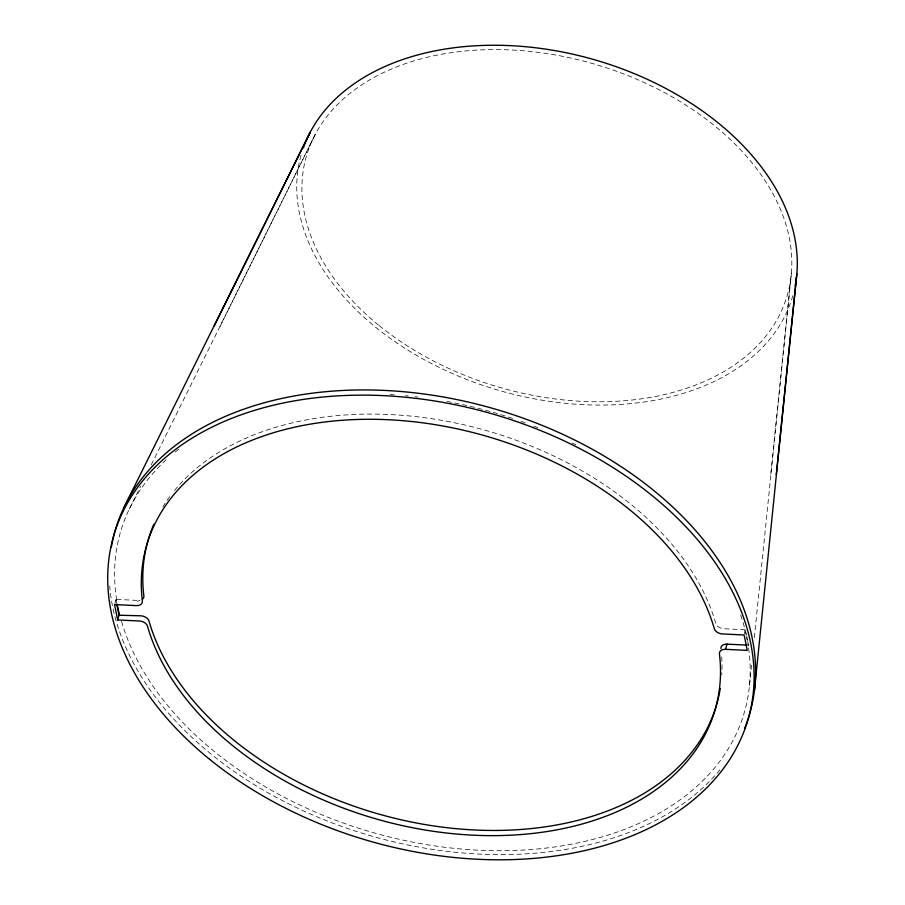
<?xml version="1.0" encoding="UTF-8"?>
<svg xmlns="http://www.w3.org/2000/svg" width="905" height="905" viewBox="0 0 905 905"><rect width="100%" height="100%" fill="white"/><g stroke="black" fill="none" stroke-linecap="round" stroke-linejoin="round"><path stroke-width="0.68" stroke-dasharray="4.53 3.39" d="M749.487 685.39L751.761 662.958M754.329 637.708L790.97 277.224M770.8 474.197L791.389 273.197M746.003 634.631L745.03 629.767A324.691 218.524 16.1 0 0 740.222 613.613M747.734 641.34L748.627 645.65L748.164 645.152A324.691 218.524 16.1 0 1 482.557 850.383A324.691 218.524 16.1 0 1 121.202 620.163M114.878 603.386L115.908 599.834L116.869 602.798M744.464 633.805L744.973 630.287M116.394 599.913L116.632 599.404A324.691 218.524 16.1 0 1 168.013 458.168M129.313 509.04L140.592 486.302M151.259 464.831L315.166 134.573L219.112 328.413M137.526 601.361L139.947 600.309M116.632 599.404L137.798 600.422A7.308 4.921 16.1 0 0 140.241 600.207M745.03 629.767L723.864 628.749A7.308 4.921 16.1 0 1 715.821 623.579A295.901 199.145 16.1 0 0 470.532 426.379A295.901 199.145 16.1 0 0 174.337 490.657M746.625 637.505L747.191 640.378M746.614 635.808L747.541 640.378M745.924 632.437L746.365 634.597M115.908 599.834L116.541 602.979M747.802 643.749L748.107 645.672M719.871 769.804A330.223 222.245 16.1 0 1 365.36 834.206A330.223 222.245 16.1 0 1 109.72 586.055M792.825 295.652A255.719 172.097 16.1 0 1 499.922 390.689A255.719 172.097 16.1 0 1 301.218 154.676M175.151 452.048A324.691 218.524 16.1 0 1 180.48 447.839M390.112 394.557A324.691 218.524 16.1 0 1 394.286 394.818M405.463 395.711A324.691 218.524 16.1 0 1 408.268 395.983M415.248 396.718A324.691 218.524 16.1 0 1 417.997 397.046M446.912 401.447A324.691 218.524 16.1 0 1 515.76 419.501M520.975 421.334A324.691 218.524 16.1 0 1 526.167 423.212M533.916 426.153A324.691 218.524 16.1 0 1 537.808 427.68M572.13 443.009A324.691 218.524 16.1 0 1 575.863 444.875M162.753 507.015A295.901 199.145 16.1 0 1 171.011 494.899M721.692 656.894A295.901 199.145 16.1 0 1 721.749 674.87M379.206 325.642A250.278 168.443 16.1 0 0 785.37 301.241A250.278 168.443 16.1 0 0 476.03 50.148A250.278 168.443 16.1 0 0 379.206 325.642"/><path stroke-width="1.36" d="M754.465 690.289L796.423 277.835M776.264 474.627L796.853 273.717M746.84 645.095L727.009 644.134L725.505 649.326A7.308 4.921 16.1 0 0 719.43 653.806A295.901 199.145 16.1 0 1 473.247 835.191A295.901 199.145 16.1 0 1 147.481 626.158A7.308 4.921 16.1 0 0 139.438 621L117.673 619.948L119.041 615.219L116.779 604.178M119.041 615.219L140.931 615.807A7.308 4.921 16.1 0 1 148.974 620.966A295.901 199.145 16.1 0 0 446.403 827.634A295.901 199.145 16.1 0 0 720.244 688.467M124.132 507.128L310.291 132.085L214.146 326.094M725.505 649.326L747.259 650.378L744.125 634.982L722.371 633.941A7.308 4.921 16.1 0 1 714.328 628.771A295.901 199.145 16.1 0 0 388.562 419.739A295.901 199.145 16.1 0 0 142.379 601.135A7.308 4.921 16.1 0 1 136.293 605.615L114.539 604.563L117.673 619.948M119.528 615.298L117.13 604.246M111.292 547.57A330.223 222.245 16.1 0 1 492.75 408.381A330.223 222.245 16.1 0 1 744.611 728.491M303.345 147.956A255.719 172.097 16.1 0 1 592.108 59.063A255.719 172.097 16.1 0 1 795.122 286.059M720.923 648.614A7.308 4.921 16.1 0 1 727.009 644.134M153.85 524.21A295.901 199.145 16.1 0 0 143.872 595.942A7.308 4.921 16.1 0 1 142.357 599.257M209.689 759.363A330.223 222.245 16.1 0 0 745.573 727.168A330.223 222.245 16.1 0 0 337.441 395.881A330.223 222.245 16.1 0 0 209.689 759.363"/></g></svg>
